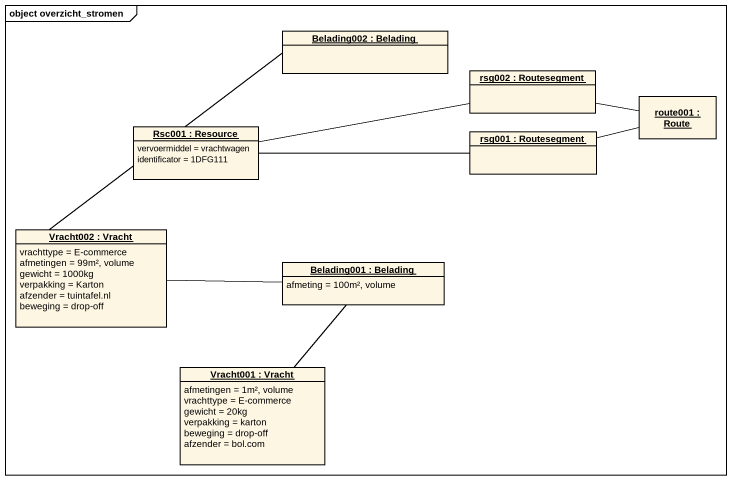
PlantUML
@startuml
mainframe object overzicht_stromen
hide circle
hide empty members
object "Belading002 : Belading" as Belading002
object "rsg002 : Routesegment" as rsg002
object "route001 : Route" as route001
object "Rsc001 : Resource" as Rsc001 {
  vervoermiddel = vrachtwagen
  identificator = 1DFG111
}
object "rsg001 : Routesegment" as rsg001
object "Vracht002 : Vracht" as Vracht002 {
  vrachttype = E-commerce
  afmetingen = 99m², volume
  gewicht = 1000kg
  verpakking = Karton
  afzender = tuintafel.nl
  beweging = drop-off
}
object "Belading001 : Belading" as Belading001 {
  afmeting = 100m², volume
}
object "Vracht001 : Vracht" as Vracht001 {
  afmetingen = 1m², volume
  vrachttype = E-commerce
  gewicht = 20kg
  verpakking = karton
  beweging = drop-off
  afzender = bol.com
}
rsg002 -right- route001
Rsc001 -right- rsg002
Rsc001 -right- rsg001
rsg001 -right- route001
Vracht002 -up- Belading002
Belading001 -left- Vracht002
Belading001 -- Vracht001
@enduml
